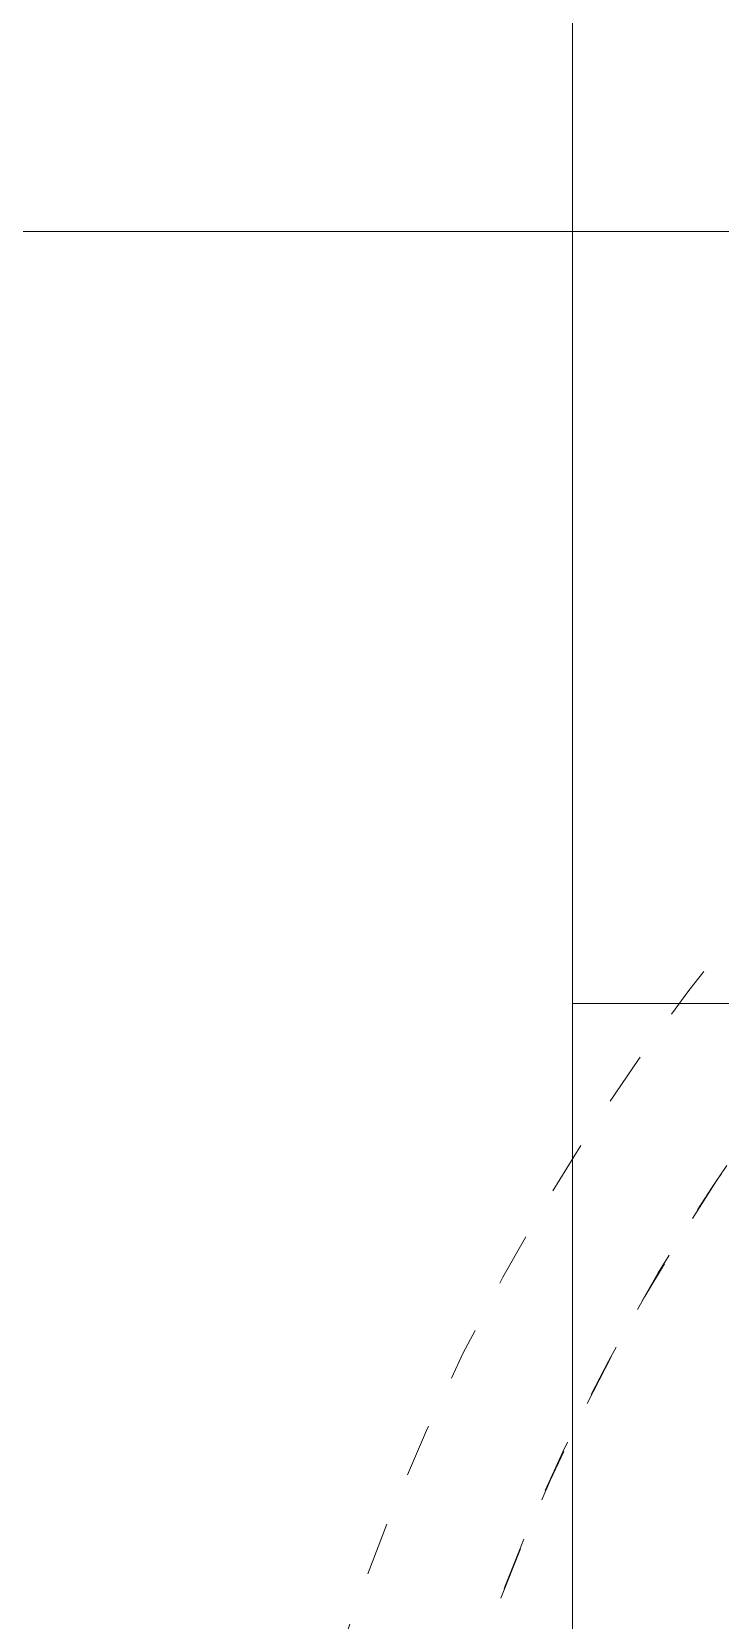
# Model space of a CAD drawing. Header units: millimetres. Extents: x -50460 to 50460, y -35640 to 35640.
# Drawn here: x -33439.89 to -33426.97, y 25858.36 to 25888.19 of the extents above; entities that cross this region are included whole.
import ezdxf

# ---------------------------------------------------------------- set-up
doc = ezdxf.new("R2010")
doc.units = ezdxf.units.MM
doc.linetypes.add('虚线', pattern=[2, 1, -1])
for name, color, linetype, lineweight in [('EB0', 7, 'Continuous', 15), ('尺寸线层', 4, 'Continuous', 18), ('粗实线层', 7, 'Continuous', 15), ('粗实线层_1', 7, 'Continuous', 15), ('细实线层', 3, 'Continuous', 18), ('虚线层', 100, '虚线', 18)]:
    doc.layers.add(name, color=color, linetype=linetype, lineweight=lineweight)

# ---------------------------------------------------------------- blocks, each defined once
blk = doc.blocks.new('*X1020')
at = {"layer": '粗实线层'}
blk.add_line((0, 0), (50, 0), dxfattribs=at)
blk = doc.blocks.new('*X1018')
at = {"layer": '粗实线层_1'}
blk.add_blockref('*X1020', (15, 97.5), dxfattribs=at)
blk = doc.blocks.new('*X1021')
at = {"layer": '虚线层', "linetype": '虚线', "lineweight": 18}
for radius, start, end in [(42.50000000000001, 109.7499227956491, 180.0000198478492), (40, 0, 180.0000198478428), (40.00000000000001, 91.41506491663665, 180.0000198478558)]:
    blk.add_arc((42.5, 42.5), radius, start, end, dxfattribs=at)
blk = doc.blocks.new('*X1017')
at = {"layer": '粗实线层_1'}
for name, p in [('*X1018', (-15, -57.5)), ('*X1021', (8.5, -42.5))]:
    blk.add_blockref(name, p, dxfattribs=at)
blk = doc.blocks.new('*X1025')
at = {"layer": '粗实线层'}
for q in [(-15.00000000001455, -50), (0, 0)]:
    blk.add_line((-15, 0), q, dxfattribs=at)
blk = doc.blocks.new('*X1024')
at = {"layer": '粗实线层_1'}
blk.add_blockref('*X1025', (-178.9999999999854, 3.637978807091713e-12), dxfattribs=at)
blk = doc.blocks.new('*X947')
at = {"layer": 'EB0'}
blk.add_blockref('*X1017', (774.9999999998981, 212.499999999658), dxfattribs=at)
blk.add_line((789.9999999998981, 1050.000000000022), (789.9999999999127, -19.99999999997817), dxfattribs=at)
at = {"layer": '粗实线层_1'}
blk.add_blockref('*X1024', (983.9999999998981, 237.9999999995925), dxfattribs=at)
blk = doc.blocks.new('*X805')
at = {"layer": '细实线层'}
blk.add_blockref('*X947', (-1514.999999999964, 4854.999528203363), dxfattribs=at)

msp = doc.modelspace()

# ---------------------------------------------------------------- block references
at = {"layer": '尺寸线层'}
msp.add_blockref('*X805', (-32704.74217485111, 20776.94507927555), dxfattribs=at)

doc.saveas('drawing.dxf')
